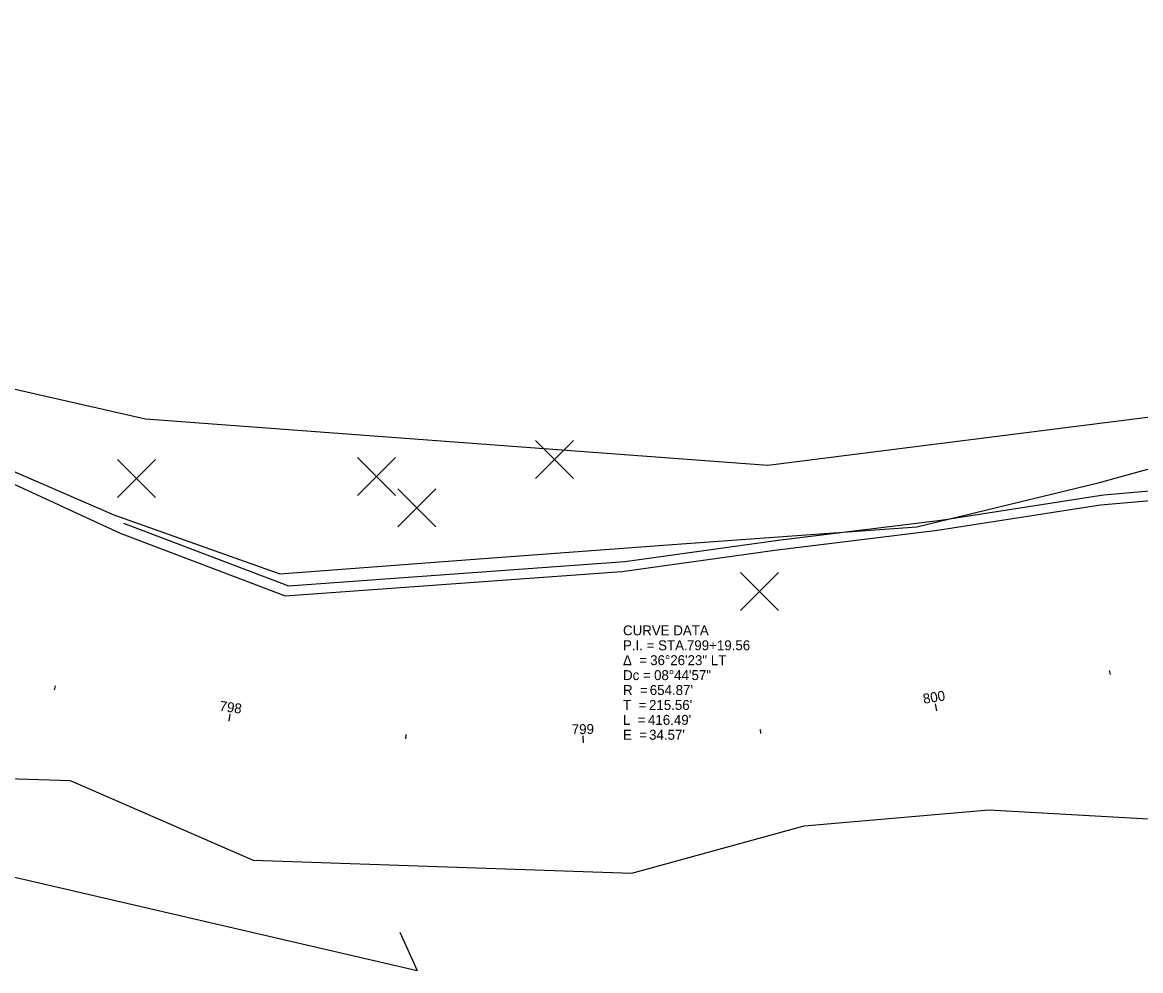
# Model space of a CAD drawing. Extents: x 149812 to 153516, y 327084 to 331478.
# Drawn here: x 151323.2 to 151638, y 330458.7 to 330725.7 of the extents above; entities that cross this region are included whole.
import ezdxf

# ---------------------------------------------------------------- set-up
doc = ezdxf.new("R2010")
doc.units = 0
for name, color, linetype in [('DR_P_Ditch', 7, 'Continuous'), ('DT_P_Graded_Shoulder', 7, 'Continuous'), ('RW_P_Esmt_SH', 7, 'Continuous'), ('RW_P_Esmt_TMP', 7, 'Continuous'), ('RW_P_Prelim_RW', 7, 'Continuous'), ('RW_P_Text', 7, 'Continuous'), ('SC_Scratch1', 7, 'Continuous')]:
    doc.layers.add(name, color=color, linetype=linetype)

msp = doc.modelspace()

# ---------------------------------------------------------------- linework, layer by layer
at = {"layer": 'DR_P_Ditch'}
for p, q in [((151467.64, 330608), (151478.33, 330597.3)), ((151478.33, 330608), (151467.64, 330597.3)), ((151349.99, 330602.56), (151360.68, 330591.86)), ((151360.68, 330602.56), (151349.99, 330591.86)), ((151417.5, 330603.16), (151428.19, 330592.47)), ((151428.19, 330603.16), (151417.5, 330592.47)), ((151472.99, 330602.65), (151472.99, 330602.65)), ((151355.33, 330597.21), (151355.33, 330597.21)), ((151422.84, 330597.81), (151422.84, 330597.81)), ((151428.85, 330594.31), (151439.55, 330583.62)), ((151439.55, 330594.31), (151428.85, 330583.62)), ((151434.2, 330588.96), (151434.2, 330588.96)), ((151525.35, 330570.74), (151536.04, 330560.05)), ((151536.04, 330570.74), (151525.35, 330560.05)), ((151530.7, 330565.4), (151530.7, 330565.4))]:
    msp.add_line(p, q, dxfattribs=at)
at = {"layer": 'DT_P_Graded_Shoulder'}
msp.add_lwpolyline([(150897.4, 330620.57), (151040.52, 330575.55), (151088.23, 330560.55), (151136.22, 330546.51), (151283.27, 330513.91), (151336.63, 330512.26), (151388.14, 330489.76), (151494.76, 330486.1), (151543.24, 330499.49), (151595.29, 330503.98), (151650.14, 330500.88)], dxfattribs=at)
at = {"layer": 'RW_P_Esmt_TMP'}
for p, q in [((151164.3, 330658.11), (151357.82, 330614.08)), ((151533.05, 330600.98), (151657.44, 330616.71)), ((151357.82, 330614.08), (151533.05, 330600.98)), ((151272.19, 330496.29), (151434.34, 330458.68)), ((151429.48, 330469.53), (151434.34, 330458.68))]:
    msp.add_line(p, q, dxfattribs=at)
at = {"layer": 'RW_P_Prelim_RW'}
for p, q in [((151629.56, 330542.05), (151629.27, 330543.22)), ((151332.21, 330537.72), (151332.46, 330538.89)), ((151580.62, 330531.86), (151580.29, 330533.83)), ((151381.42, 330528.95), (151381.69, 330530.93)), ((151531.05, 330525.42), (151530.94, 330526.61)), ((151431.16, 330523.96), (151431.23, 330525.16)), ((151481.13, 330522.78), (151481.1, 330524.78))]:
    msp.add_line(p, q, dxfattribs=at)
at = {"layer": 'RW_P_Text'}
msp.add_line((151308.11, 330601.46), (151350.74, 330581.85), dxfattribs=at)
for points in [[(151351.64, 330584.71), (151398.07, 330567.07), (151492.81, 330573.92), (151535.94, 330579.92), (151581.74, 330585.53), (151627.57, 330592.69), (151675.23, 330596.79), (151722.99, 330609.94)], [(151350.74, 330581.85), (151397.17, 330564.21), (151491.91, 330571.05), (151535.04, 330577.06), (151580.84, 330582.66), (151626.67, 330589.83), (151674.33, 330593.93), (151722.09, 330607.08)]]:
    msp.add_lwpolyline(points, dxfattribs=at)
at = {"layer": 'SC_Scratch1'}
msp.add_lwpolyline([(151309.01, 330604.32), (151348.93, 330587.01), (151395.62, 330570.45), (151453, 330574.72), (151510.04, 330578.91), (151575.04, 330583.63), (151626.4, 330596.14), (151646.12, 330601.56), (151673.24, 330596.57), (151721.81, 330611.38), (151749.96, 330623.21), (151912.67, 330682.2), (151977.15, 330705.48), (151997.08, 330718.96), (152021.54, 330725.69)], dxfattribs=at)

# ---------------------------------------------------------------- texts
at = {"layer": 'RW_P_Esmt_SH'}
for s, p in [('CURVE DATA', (151492.28, 330553.09)), ('P.I. = STA. ', (151492.28, 330548.89)), ('799+19.56', (151510.27, 330548.89)), ('Δ  = ', (151492.28, 330544.69)), ('36°26\'23" LT', (151499.92, 330544.69)), ('Dc = ', (151492.28, 330540.49)), ('08°44\'57"', (151501.02, 330540.49)), ('R  = ', (151492.28, 330536.29)), ("654.87'", (151499.81, 330536.29)), ('T  = ', (151492.28, 330532.09)), ("215.56'", (151499.6, 330532.09)), ('L  = ', (151492.28, 330527.89)), ("416.49'", (151499.31, 330527.89)), ('E  = ', (151492.28, 330523.69)), ("34.57'", (151499.62, 330523.69))]:
    msp.add_text(s, height=2.8, dxfattribs=at).set_placement(p)
at = {"layer": 'RW_P_Prelim_RW'}
for s, rotation, p in [('800', 9.585, (151576.98, 330533.78)), ('798', 352.0866, (151378.54, 330531.87)), ('799', 0.8358, (151477.87, 330525.24))]:
    msp.add_text(s, height=2.8, rotation=rotation, dxfattribs=at).set_placement(p)

doc.saveas('drawing.dxf')
